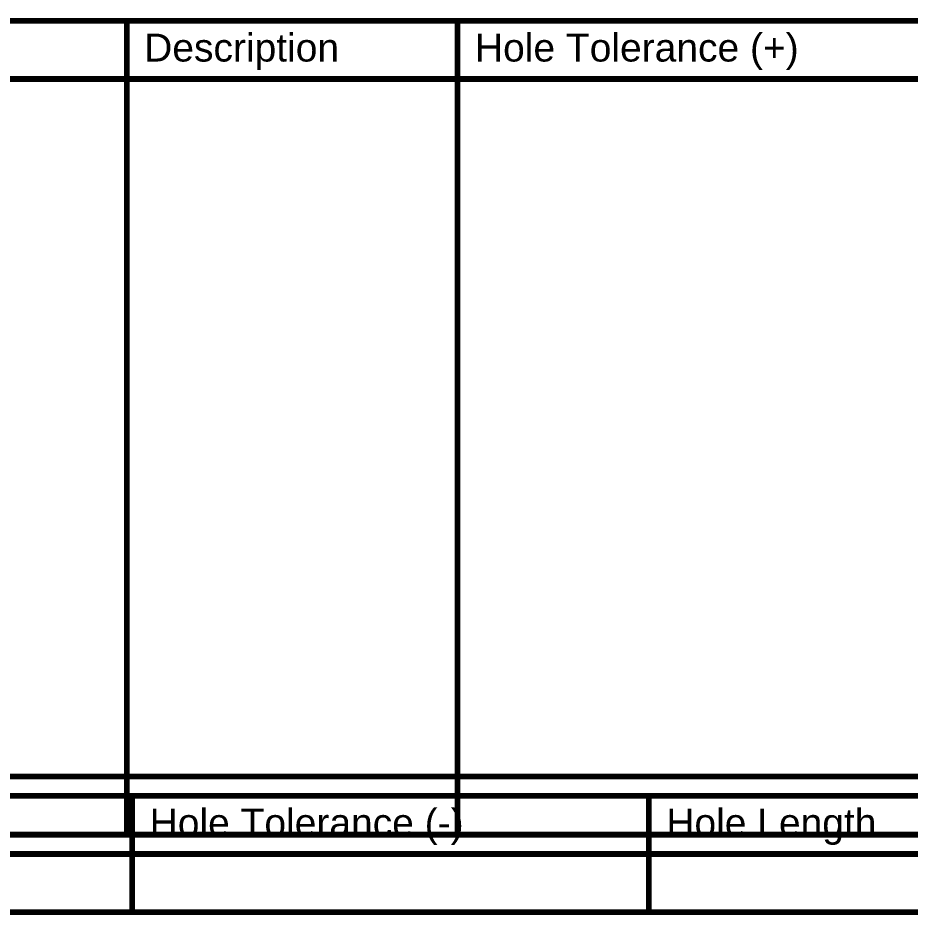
# Model space of a CAD drawing. Header units: inches. Extents: x -21 to 344, y -3 to 240.
# Drawn here: x 183 to 241.5, y 181 to 239.8 of the extents above; entities that cross this region are included whole.
import ezdxf

# ---------------------------------------------------------------- set-up
doc = ezdxf.new("R2010")
doc.units = ezdxf.units.IN
doc.layers.add('Drill Drawing', color=1, linetype='Continuous')
doc.styles.add('Arial', font='', dxfattribs={"height": 0.2})
doc.styles.get('Arial').set_extended_font_data('Arial')

msp = doc.modelspace()

# ---------------------------------------------------------------- linework, layer by layer
at = {"layer": 'Drill Drawing'}
for points in [[(-20.509, 239.582, 0.381, 0.381, 0), (343.674, 239.582, 0.381, 0.381, 0)], [(190.175, 186.242, 0.381, 0.381, 0), (190.175, 239.582, 0.381, 0.381, 0)], [(211.861, 186.242, 0.381, 0.381, 0), (211.861, 239.582, 0.381, 0.381, 0)], [(-20.509, 235.772, 0.381, 0.381, 0), (343.674, 235.772, 0.381, 0.381, 0)], [(-20.509, 190.052, 0.381, 0.381, 0), (343.674, 190.052, 0.381, 0.381, 0)], [(-20.509, 188.783, 0.381, 0.381, 0), (282.023, 188.783, 0.381, 0.381, 0)], [(-20.509, 188.783, 0.381, 0.381, 0), (282.023, 188.783, 0.381, 0.381, 0)], [(-20.509, 188.783, 0.381, 0.381, 0), (282.023, 188.783, 0.381, 0.381, 0)], [(-20.509, 188.783, 0.381, 0.381, 0), (282.023, 188.783, 0.381, 0.381, 0)], [(190.533, 181.163, 0.381, 0.381, 0), (190.533, 188.783, 0.381, 0.381, 0)], [(190.533, 181.163, 0.381, 0.381, 0), (190.533, 188.783, 0.381, 0.381, 0)], [(190.533, 181.163, 0.381, 0.381, 0), (190.533, 188.783, 0.381, 0.381, 0)], [(190.533, 181.163, 0.381, 0.381, 0), (190.533, 188.783, 0.381, 0.381, 0)], [(224.407, 181.163, 0.381, 0.381, 0), (224.407, 188.783, 0.381, 0.381, 0)], [(224.407, 181.163, 0.381, 0.381, 0), (224.407, 188.783, 0.381, 0.381, 0)], [(224.407, 181.163, 0.381, 0.381, 0), (224.407, 188.783, 0.381, 0.381, 0)], [(224.407, 181.163, 0.381, 0.381, 0), (224.407, 188.783, 0.381, 0.381, 0)], [(-20.509, 186.242, 0.381, 0.381, 0), (343.674, 186.242, 0.381, 0.381, 0)], [(-20.509, 184.973, 0.381, 0.381, 0), (282.023, 184.973, 0.381, 0.381, 0)], [(-20.509, 184.973, 0.381, 0.381, 0), (282.023, 184.973, 0.381, 0.381, 0)], [(-20.509, 184.973, 0.381, 0.381, 0), (282.023, 184.973, 0.381, 0.381, 0)], [(-20.509, 184.973, 0.381, 0.381, 0), (282.023, 184.973, 0.381, 0.381, 0)], [(-20.509, 184.973, 0.381, 0.381, 0), (282.023, 184.973, 0.381, 0.381, 0)], [(-20.509, 184.973, 0.381, 0.381, 0), (282.023, 184.973, 0.381, 0.381, 0)], [(-20.509, 184.973, 0.381, 0.381, 0), (282.023, 184.973, 0.381, 0.381, 0)], [(-20.509, 184.973, 0.381, 0.381, 0), (282.023, 184.973, 0.381, 0.381, 0)], [(-20.509, 181.163, 0.381, 0.381, 0), (282.023, 181.163, 0.381, 0.381, 0)], [(-20.509, 181.163, 0.381, 0.381, 0), (282.023, 181.163, 0.381, 0.381, 0)], [(-20.509, 181.163, 0.381, 0.381, 0), (282.023, 181.163, 0.381, 0.381, 0)], [(-20.509, 181.163, 0.381, 0.381, 0), (282.023, 181.163, 0.381, 0.381, 0)]]:
    msp.add_lwpolyline(points, format="xyseb", dxfattribs=at)
for points in [[(190.08, 239.582, 0.191, 0.191, 1), (190.27, 239.582, 0.191, 0.191, 1)], [(211.765, 239.582, 0.191, 0.191, 1), (211.956, 239.582, 0.191, 0.191, 1)], [(190.438, 188.783, 0.191, 0.191, 1), (190.628, 188.783, 0.191, 0.191, 1)], [(190.438, 188.783, 0.191, 0.191, 1), (190.628, 188.783, 0.191, 0.191, 1)], [(190.438, 188.783, 0.191, 0.191, 1), (190.628, 188.783, 0.191, 0.191, 1)], [(190.438, 188.783, 0.191, 0.191, 1), (190.628, 188.783, 0.191, 0.191, 1)], [(224.311, 188.783, 0.191, 0.191, 1), (224.502, 188.783, 0.191, 0.191, 1)], [(224.311, 188.783, 0.191, 0.191, 1), (224.502, 188.783, 0.191, 0.191, 1)], [(224.311, 188.783, 0.191, 0.191, 1), (224.502, 188.783, 0.191, 0.191, 1)], [(224.311, 188.783, 0.191, 0.191, 1), (224.502, 188.783, 0.191, 0.191, 1)], [(190.08, 186.242, 0.191, 0.191, 1), (190.27, 186.242, 0.191, 0.191, 1)], [(211.765, 186.242, 0.191, 0.191, 1), (211.956, 186.242, 0.191, 0.191, 1)], [(190.438, 181.163, 0.191, 0.191, 1), (190.628, 181.163, 0.191, 0.191, 1)], [(190.438, 181.163, 0.191, 0.191, 1), (190.628, 181.163, 0.191, 0.191, 1)], [(190.438, 181.163, 0.191, 0.191, 1), (190.628, 181.163, 0.191, 0.191, 1)], [(190.438, 181.163, 0.191, 0.191, 1), (190.628, 181.163, 0.191, 0.191, 1)], [(224.311, 181.163, 0.191, 0.191, 1), (224.502, 181.163, 0.191, 0.191, 1)], [(224.311, 181.163, 0.191, 0.191, 1), (224.502, 181.163, 0.191, 0.191, 1)], [(224.311, 181.163, 0.191, 0.191, 1), (224.502, 181.163, 0.191, 0.191, 1)], [(224.311, 181.163, 0.191, 0.191, 1), (224.502, 181.163, 0.191, 0.191, 1)]]:
    msp.add_lwpolyline(points, format="xyseb", close=True, dxfattribs=at)

# ---------------------------------------------------------------- texts
at = {"layer": 'Drill Drawing', "style": 'Arial'}
for s, p in [('Description', (191.318, 236.915)), ('Hole Tolerance (+)', (213.004, 236.915)), ('Hole Tolerance (-)', (191.676, 186.116)), ('Hole Tolerance (-)', (191.676, 186.116)), ('Hole Tolerance (-)', (191.676, 186.116)), ('Hole Tolerance (-)', (191.676, 186.116)), ('Hole Length', (225.55, 186.116)), ('Hole Length', (225.55, 186.116)), ('Hole Length', (225.55, 186.116)), ('Hole Length', (225.55, 186.116))]:
    msp.add_text(s, height=1.8288, dxfattribs=at).set_placement(p)

doc.saveas('drawing.dxf')
